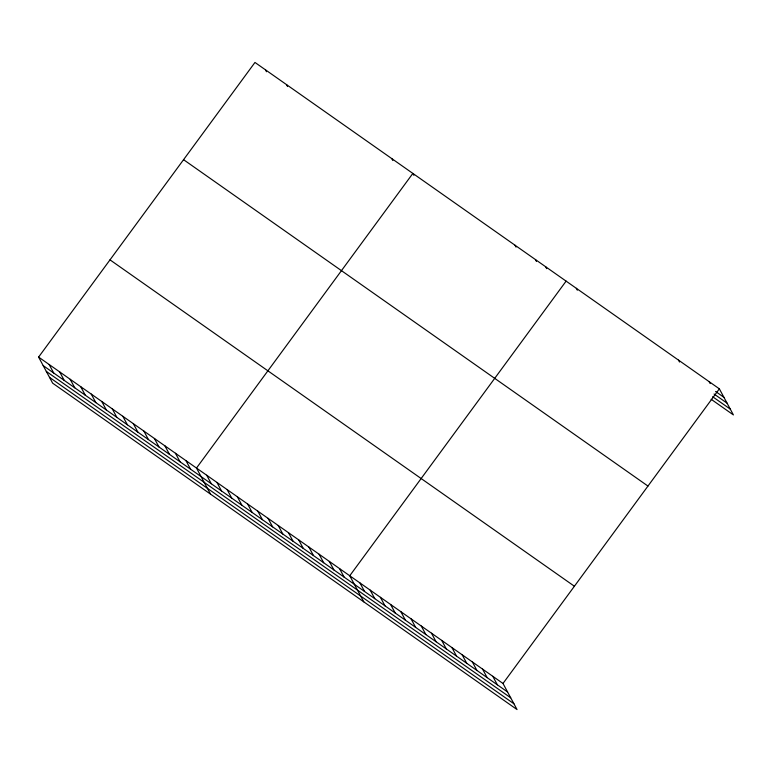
<?xml version="1.0" encoding="UTF-8"?>
<svg xmlns="http://www.w3.org/2000/svg" width="772" height="772" viewBox="0 0 772 772"><rect width="100%" height="100%" fill="white"/><g stroke="black" fill="none" stroke-linecap="round" stroke-linejoin="round"><path stroke-width="1.16" d="M38.6 357.089L502.997 683.471L517.037 709.555L52.641 383.163L38.6 357.089L254.963 62.445L719.359 388.837L733.4 414.911L711.108 399.249M566.108 281.124L349.745 575.767L363.786 601.842M502.997 683.471L719.359 388.837M715.586 391.481L723.953 397.358M714.061 394.01L727.07 403.148M712.633 396.721L730.283 409.121M183.562 159.679L647.959 486.061M110 259.855L574.397 586.237M43.193 365.61L507.59 692.001M46.31 371.409L510.707 697.792M49.524 377.373L513.92 703.755M709.14 381.657L710.163 383.549M678.491 360.109L679.514 362.01M576.327 288.303L577.34 290.204M545.669 266.765L546.692 268.656M535.459 259.585L536.472 261.476M515.021 245.226L516.043 247.117M413.879 175.312L412.856 173.42L196.493 468.054L210.534 494.138M391.8 158.627L392.823 160.518M286.537 84.64L287.56 86.541M265.481 69.847L266.504 71.738M492.787 676.291L497.371 684.822M482.568 669.112L487.161 677.633M472.348 661.932L476.942 670.453M462.129 654.752L466.722 663.273M451.919 647.573L456.503 656.094M441.7 640.393L446.293 648.914M431.48 633.214L436.074 641.735M421.261 626.024L425.854 634.555M411.051 618.845L415.635 627.375M400.832 611.665L405.425 620.196M390.613 604.486L395.206 613.016M380.403 597.306L384.987 605.837M370.184 590.126L374.767 598.647M359.964 582.947L364.558 591.468M339.535 568.588L344.119 577.109M329.316 561.408L333.909 569.929M319.097 554.228L323.69 562.749M308.877 547.039L313.471 555.57M298.668 539.86L303.251 548.39M288.448 532.68L293.042 541.211M278.229 525.5L282.822 534.031M268.009 518.321L272.603 526.851M257.8 511.141L262.383 519.662M247.58 503.962L252.174 512.483M237.361 496.782L241.954 505.303M227.142 489.602L231.735 498.123M216.932 482.423L221.516 490.944M206.713 475.243L211.306 483.764M185.965 460.662L190.559 469.183M175.447 453.26L180.03 461.791M164.918 445.869L169.512 454.39M154.39 438.467L158.984 446.988M143.862 431.065L148.456 439.596M133.334 423.674L137.927 432.195M122.816 416.272L127.399 424.793M112.287 408.87L116.871 417.401M101.759 401.479L106.353 410M91.231 394.077L95.825 402.608M80.703 386.675L85.296 395.206M70.175 379.284L74.768 387.805M59.656 371.882L64.24 380.413M49.128 364.49L53.722 373.011"/></g></svg>
